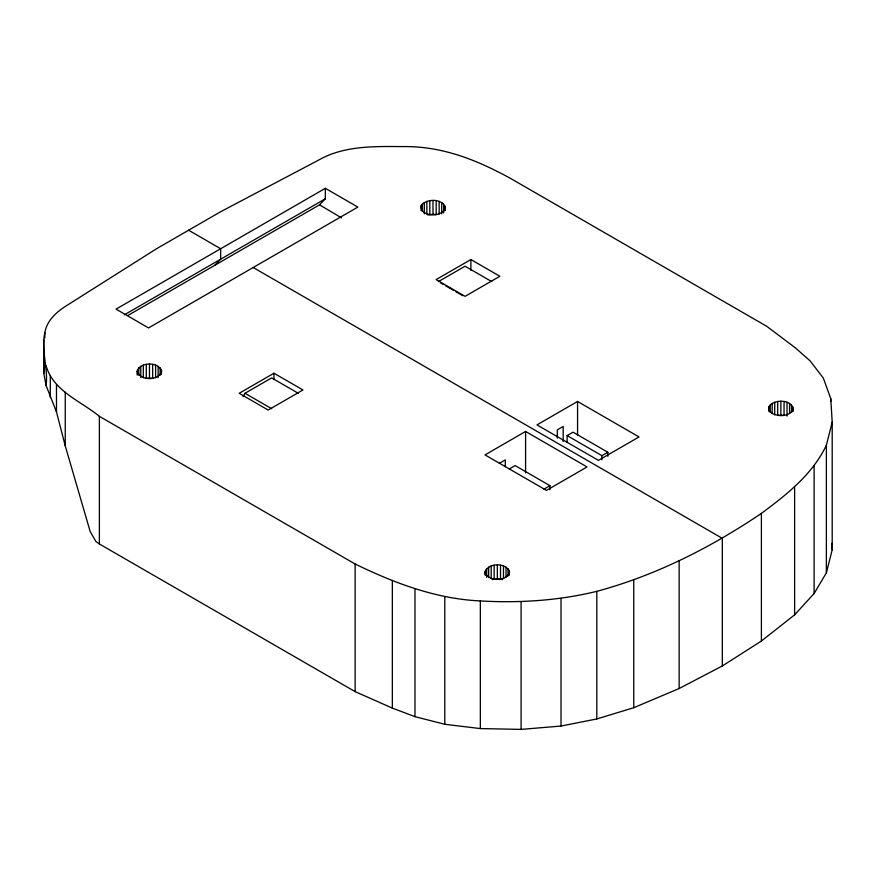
<?xml version="1.0" encoding="UTF-8"?>
<svg xmlns="http://www.w3.org/2000/svg" width="876" height="876" viewBox="0 0 876 876"><rect width="100%" height="100%" fill="white"/><g stroke="black" fill="none" stroke-linecap="round" stroke-linejoin="round"><path stroke-width="1.31" d="M46.11 385.56C48.279 367.723 40.931 350.301 44.851 332.562C47.074 319.828 57.367 311.221 67.835 304.848L156.607 248.696L220.653 211.729L317.911 160.472C343.337 145.668 373.702 146.347 402.139 146.599C441.789 145.843 476.708 159.826 511.036 178.693L766.785 326.343L795.32 347.827L810.125 360.89L823.341 378.103L830.755 398.624L832.2 422.155L832.2 549.789L826.375 572.849L814.111 593.512L794.631 614.832L761.397 641.035L722.317 665.968L679.141 688.525L633.753 707.709L596.819 718.955L561.023 726.04L521.089 729.401L480.344 728.569L444.8 724.288L414.972 716.656L392.349 708.115L355.141 691.635L99.382 543.985L95.889 541.51L90.14 531.458L65.251 445.862L56.48 411.95L46.11 385.56L43.8 373.34L44.15 357.331M421.115 210.787L421.115 205.761C426.371 197.637 445.917 198.37 445.304 210.109M422.352 211.587L422.352 204.053M424.302 213.886L424.302 202.575M426.853 214.018L426.853 201.447M427.838 215.036L429.82 214.565L429.82 200.746M429.82 214.565L432.996 214.313L432.996 200.494M436.182 200.746L436.182 214.565L432.996 214.313M439.15 214.018L439.15 201.447M441.701 213.886L441.701 202.575M443.65 212.846L443.65 204.053M444.877 210.787L444.877 205.761M768.997 411.632L768.997 406.606C774.253 398.47 793.787 399.215 793.174 410.954M770.223 412.432L770.223 404.887M793.174 408.446C790.809 416.801 778.676 416.812 772.172 413.461L772.172 403.42M774.723 414.852L774.723 402.292M777.691 401.58L777.691 415.399L784.053 415.399L784.053 401.58M780.866 415.158L780.866 401.339M787.02 416.111L787.02 402.292M789.572 413.472L789.572 403.42M791.521 412.432L791.521 404.887M792.747 411.632L792.747 406.606M137.171 371.293C140.05 361.569 158.885 361.569 161.764 371.293C158.885 381.027 140.05 381.027 137.171 371.293L137.171 375.07M421.115 205.761C420.086 217.314 442.807 217.894 445.304 207.601M485.041 572.137C487.921 562.414 506.755 562.414 509.635 572.137C506.755 581.872 487.921 581.872 485.041 572.137L485.041 574.656M768.997 406.606L768.997 410.286L772.172 413.461M826.375 572.849L826.375 445.216L832.2 422.155M243.046 396.642L244.973 393.291L271.648 377.895L298.311 393.291M46.11 365.708C53.228 391.222 80.767 400.956 99.382 416.352L355.141 564.002C394.496 583.142 436.149 598.921 480.344 600.936C519.413 603.17 558.735 600.651 596.819 591.333C655.785 575.444 710.929 547.489 761.397 513.402C786.703 494.601 812.567 474.409 826.375 445.216M214.894 265.231L220.686 259.197L220.686 248.74L188.625 230.235M127.874 315.47L319.543 204.82L325.346 198.775L325.346 188.307L116.037 309.14L148.548 327.931L357.857 207.086L325.346 188.307M124.272 314.856L325.346 198.775M273.958 373.22L239.181 393.302L268.166 410.045L302.954 389.962L273.958 373.22L273.958 379.483M470.883 259.537L436.095 279.619L465.079 296.351L499.868 276.269L470.883 259.537L470.883 270.356M438.416 281.612L465.079 266.216L491.754 281.612M525.589 431.463L485.008 454.896L546.46 490.385L587.051 466.952L525.589 431.463L525.589 472.963M577.558 401.46L536.977 424.893L598.428 460.371L639.02 436.949L577.558 401.46L577.558 434.923M499.375 463.316L505.299 459.9L505.299 466.7M509.23 469.01L515.154 465.594L549.942 485.676L549.942 489.75M567.122 442.369L567.122 435.591L573.046 432.175L607.835 452.257L607.835 456.33M544.018 489.093L549.942 485.676M567.122 435.591L601.911 455.673L607.835 452.257M492.181 579.573L497.338 578.861L502.495 579.573M152.654 364.438L152.654 378.257L146.281 378.257L146.281 364.438M319.543 204.82L341.52 217.894M440.727 282.948L443.048 284.284M445.369 285.631L453.483 290.317M455.805 291.653L462.758 295.672M253.197 267.509L722.317 538.335L722.317 665.968M244.973 393.291L271.648 408.687M831.795 543.251L832.2 549.789M830.755 398.624L830.755 401.339M814.111 465.879L814.111 593.512M794.631 487.198L794.631 614.832M761.397 513.402L761.397 641.035M679.141 560.892L679.141 688.525M633.753 580.087L633.753 707.709M601.911 455.673L601.911 459.747M596.819 591.333L596.819 718.955M563.191 441.438L563.191 426.481L557.267 429.897L557.267 438.055M561.023 598.418L561.023 726.04M521.089 601.779L521.089 729.401M509.219 570.298L509.219 575.324M507.992 568.59L507.992 576.123M506.032 567.122L506.032 577.164M503.492 565.995L503.492 578.554M500.524 565.283L500.524 579.102M497.338 565.042L497.338 578.861M494.152 565.283L494.152 579.102M491.184 565.995L491.184 578.554M488.644 567.122L488.644 577.164M486.684 568.59L486.684 577.383M485.457 570.298L485.457 575.324M480.344 600.936L480.344 728.569M444.8 596.665L444.8 724.288M414.972 589.033L414.972 716.656M392.349 580.481L392.349 708.115M355.141 564.002L355.141 691.635M161.348 369.464L161.348 374.479M160.122 367.745L160.122 375.289M158.162 366.277L158.162 377.578M155.61 365.15L155.61 377.709M149.468 364.197L149.468 378.016M143.314 365.15L143.314 377.709M140.773 366.277L140.773 377.578M138.813 367.745L138.813 375.289M137.587 369.464L137.587 374.479M99.382 416.352L99.382 543.985M65.251 392.196L65.251 445.862M56.48 384.783L56.48 411.95M50.293 375.76L50.293 397.584M44.851 332.562L44.851 337.862M43.811 339.921L43.8 373.34"/></g></svg>
